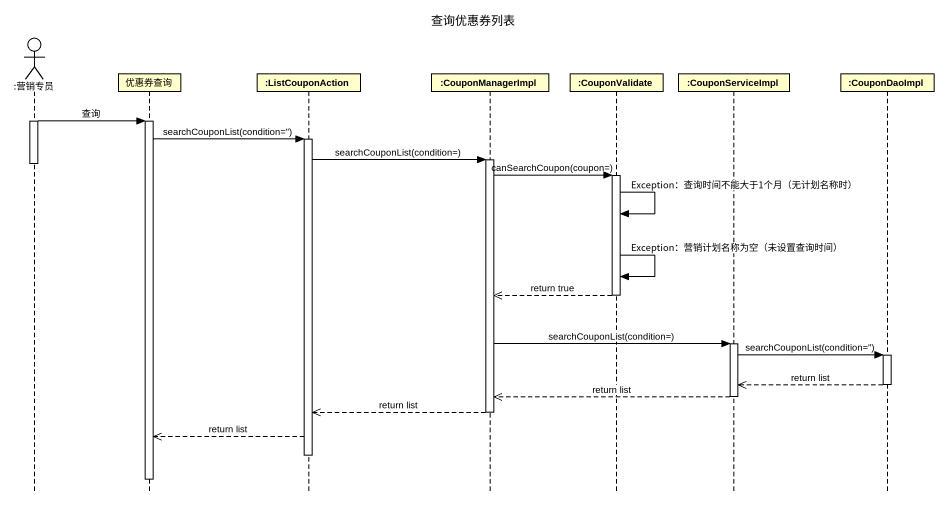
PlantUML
@startuml
title 查询优惠券列表
hide footbox
actor ":营销专员" as 营销专员
participant 优惠券查询
participant ":ListCouponAction" as ListCouponAction
participant ":CouponManagerImpl" as CouponManagerImpl
participant ":CouponValidate" as CouponValidate
participant ":CouponServiceImpl" as CouponServiceImpl
participant ":CouponDaoImpl" as CouponDaoImpl

activate 营销专员
营销专员 -> 优惠券查询 : 查询
activate 优惠券查询
优惠券查询 -> ListCouponAction : searchCouponList(condition='')
activate ListCouponAction
ListCouponAction -> CouponManagerImpl : searchCouponList(condition=)
activate CouponManagerImpl
deactivate 营销专员
CouponManagerImpl -> CouponValidate : canSearchCoupon(coupon=)
activate CouponValidate
CouponValidate -> CouponValidate : Exception：查询时间不能大于1个月（无计划名称时）
CouponValidate -> CouponValidate : Exception：营销计划名称为空（未设置查询时间）
CouponValidate -->> CouponManagerImpl : return true
deactivate CouponValidate
CouponManagerImpl -> CouponServiceImpl : searchCouponList(condition=)
activate CouponServiceImpl
CouponServiceImpl -> CouponDaoImpl : searchCouponList(condition='')
activate CouponDaoImpl
CouponDaoImpl -->> CouponServiceImpl : return list
deactivate CouponDaoImpl
CouponServiceImpl -->> CouponManagerImpl : return list
deactivate CouponServiceImpl
CouponManagerImpl -->> ListCouponAction : return list
deactivate CouponManagerImpl
ListCouponAction -->> 优惠券查询 : return list
deactivate ListCouponAction
deactivate 优惠券查询
@enduml
